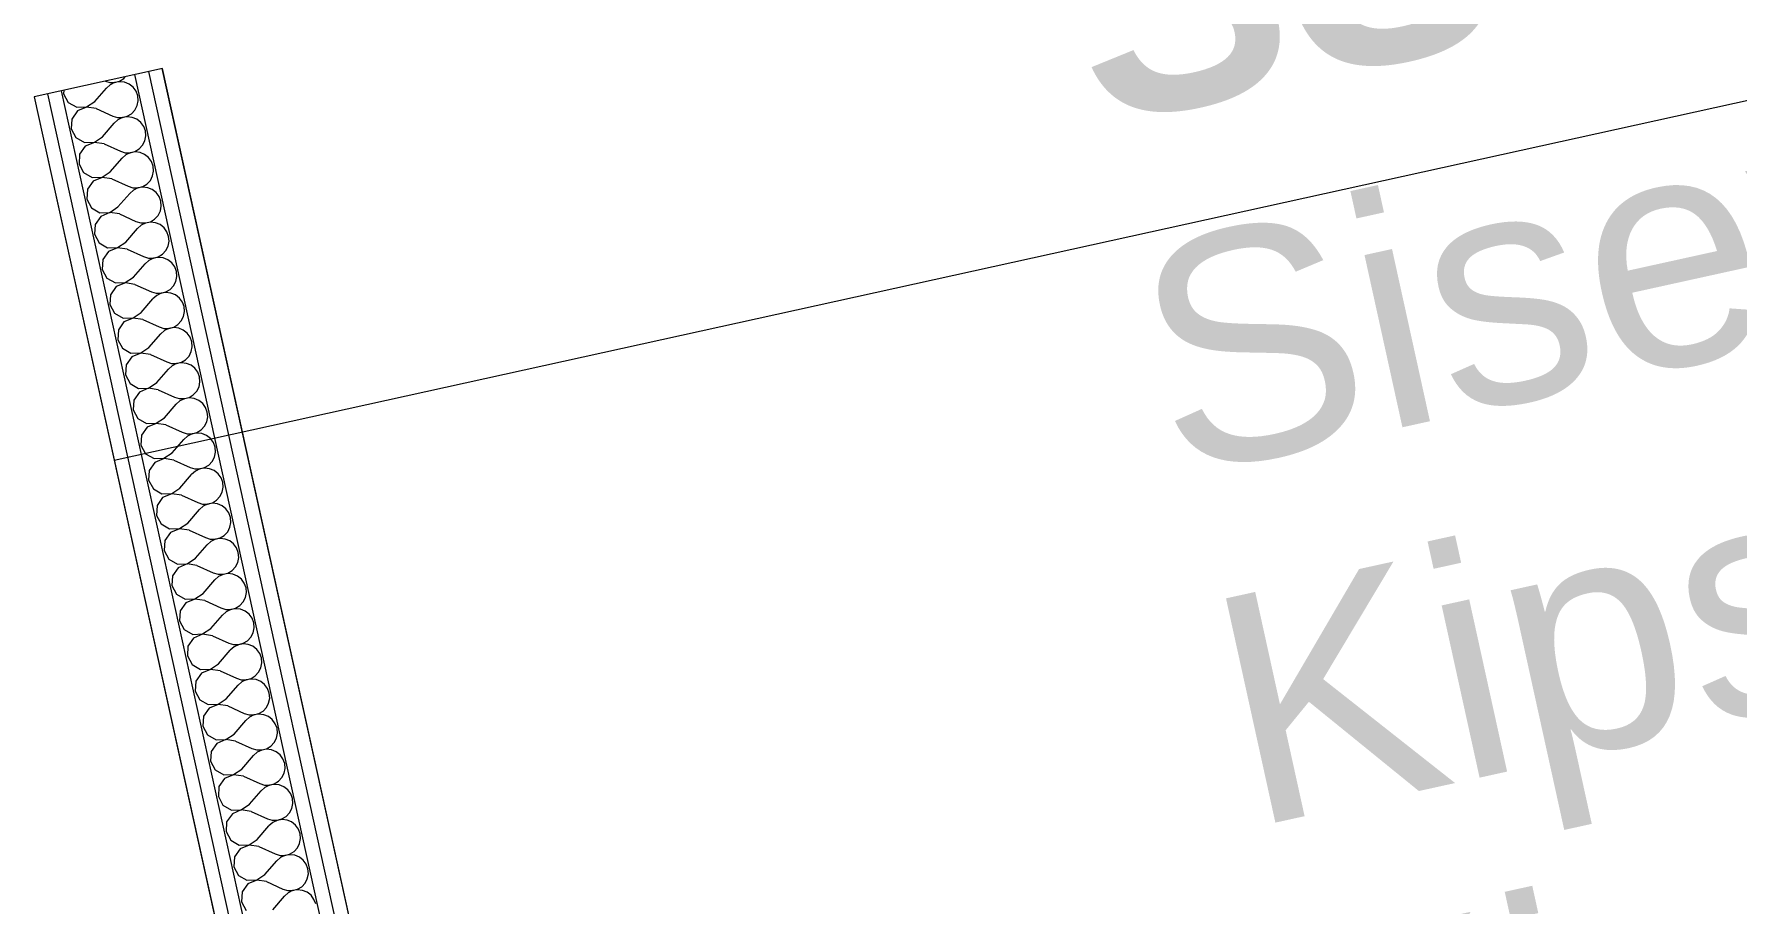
# Model space of a CAD drawing. Header units: millimetres. Extents: x 797631 to 820807, y -100094 to -82576.
# Drawn here: x 810036 to 811519, y -84802 to -84044 of the extents above; entities that cross this region are included whole.
import ezdxf

# ---------------------------------------------------------------- set-up
doc = ezdxf.new("R2010")
doc.units = ezdxf.units.MM
doc.header["$MEASUREMENT"] = 0
doc.layers.add('New_0', color=7, linetype='Continuous')
for name, color, linetype, lineweight in [('New_0_Pen_No__1', 7, 'Continuous', 13), ('New_Annotation - Text_Pen_No__1', 7, 'Continuous', 13), ('New_Shell - Roof_Pen_No__1', 7, 'Continuous', 13)]:
    doc.layers.add(name, color=color, linetype=linetype, lineweight=lineweight)
doc.styles.add('GENERATED_STYLE_2', font='')
doc.styles.get('GENERATED_STYLE_2').set_extended_font_data('Arial', bold=True)

# ---------------------------------------------------------------- blocks, each defined once
blk = doc.blocks.new('*X2')
at = {"layer": 'New_0_Pen_No__1', "color": 7, "linetype": 'Continuous', "lineweight": 13}
for p, q in [((810097.9, -84085.4), (810101.7, -84086.6)), ((810102.1, -84088.6), (810098.9, -84091.5)), ((810101.7, -84086.6), (810106, -84086.6)), ((810106, -84086.7), (810102.1, -84088.6)), ((810106, -84086.6), (810110.2, -84085.5)), ((810110.3, -84086), (810106, -84086.7)), ((810110.2, -84085.5), (810113.9, -84083.3)), ((810114.6, -84086.5), (810110.3, -84086)), ((810113.9, -84083.3), (810115.5, -84081.5)), ((810118.6, -84088.1), (810114.6, -84086.5)), ((810122, -84090.8), (810118.6, -84088.1)), ((810061.7, -84093.4), (810061.5, -84096.5)), ((810061.5, -84096.5), (810065.6, -84104)), ((810065.6, -84104), (810073, -84108.3)), ((810081.5, -84108), (810088.7, -84103.3)), ((810088.7, -84103.3), (810098.9, -84091.5)), ((810124.6, -84094.3), (810122, -84090.8)), ((810126.1, -84098.3), (810124.6, -84094.3)), ((810125.6, -84106.8), (810126.4, -84102.6)), ((810126.4, -84102.6), (810126.1, -84098.3)), ((810068.8, -84118.5), (810068.2, -84127.1)), ((810073.7, -84111.5), (810068.8, -84118.5)), ((810073, -84108.3), (810081.5, -84108)), ((810081.6, -84108.2), (810073.7, -84111.5)), ((810090, -84109.4), (810081.6, -84108.2)), ((810090, -84109.4), (810104.3, -84115.9)), ((810104.3, -84115.9), (810108.4, -84117.2)), ((810108.9, -84119.2), (810105.6, -84122.1)), ((810108.4, -84117.2), (810112.8, -84117.2)), ((810112.8, -84117.3), (810108.9, -84119.2)), ((810112.8, -84117.2), (810116.9, -84116.1)), ((810117, -84116.6), (810112.8, -84117.3)), ((810116.9, -84116.1), (810120.6, -84113.9)), ((810121.3, -84117.1), (810117, -84116.6)), ((810120.6, -84113.9), (810123.6, -84110.7)), ((810125.3, -84118.7), (810121.3, -84117.1)), ((810123.6, -84110.7), (810125.6, -84106.8)), ((810128.8, -84121.4), (810125.3, -84118.7)), ((810068.2, -84127.1), (810072.3, -84134.6)), ((810072.3, -84134.6), (810079.7, -84138.9)), ((810088.3, -84138.6), (810095.4, -84133.9)), ((810095.4, -84133.9), (810105.6, -84122.1)), ((810131.3, -84124.9), (810128.8, -84121.4)), ((810132.8, -84128.9), (810131.3, -84124.9)), ((810132.3, -84137.4), (810133.2, -84133.2)), ((810133.2, -84133.2), (810132.8, -84128.9)), ((810075.5, -84149.1), (810075, -84157.7)), ((810080.4, -84142.1), (810075.5, -84149.1)), ((810079.7, -84138.9), (810088.3, -84138.6)), ((810088.3, -84138.8), (810080.4, -84142.1)), ((810096.8, -84140), (810088.3, -84138.8)), ((810096.8, -84140), (810111, -84146.5)), ((810111, -84146.5), (810115.2, -84147.8)), ((810115.6, -84149.8), (810112.4, -84152.7)), ((810115.2, -84147.8), (810119.5, -84147.8)), ((810119.5, -84147.9), (810115.6, -84149.8)), ((810119.5, -84147.8), (810123.7, -84146.7)), ((810123.8, -84147.2), (810119.5, -84147.9)), ((810123.7, -84146.7), (810127.4, -84144.5)), ((810128.1, -84147.7), (810123.8, -84147.2)), ((810127.4, -84144.5), (810130.3, -84141.3)), ((810132.1, -84149.3), (810128.1, -84147.7)), ((810130.3, -84141.3), (810132.3, -84137.4)), ((810135.5, -84152), (810132.1, -84149.3)), ((810075, -84157.7), (810079, -84165.2)), ((810095, -84169.2), (810102.2, -84164.5)), ((810102.2, -84164.5), (810112.4, -84152.7)), ((810138.1, -84155.5), (810135.5, -84152)), ((810139.6, -84159.5), (810138.1, -84155.5)), ((810139, -84168), (810139.9, -84163.8)), ((810139.9, -84163.8), (810139.6, -84159.5)), ((810079, -84165.2), (810086.5, -84169.5)), ((810087.2, -84172.7), (810082.2, -84179.7)), ((810086.5, -84169.5), (810095, -84169.2)), ((810095, -84169.4), (810087.2, -84172.7)), ((810103.5, -84170.6), (810095, -84169.4)), ((810103.5, -84170.6), (810117.8, -84177.1)), ((810117.8, -84177.1), (810121.9, -84178.4)), ((810121.9, -84178.4), (810126.2, -84178.4)), ((810126.3, -84178.5), (810122.4, -84180.4)), ((810126.2, -84178.4), (810130.4, -84177.3)), ((810130.5, -84177.8), (810126.3, -84178.5)), ((810130.4, -84177.3), (810134.1, -84175.1)), ((810134.8, -84178.3), (810130.5, -84177.8)), ((810134.1, -84175.1), (810137.1, -84171.9)), ((810138.8, -84179.9), (810134.8, -84178.3)), ((810137.1, -84171.9), (810139, -84168)), ((810082.2, -84179.7), (810081.7, -84188.3)), ((810081.7, -84188.3), (810085.8, -84195.8)), ((810108.9, -84195.1), (810119.1, -84183.3)), ((810122.4, -84180.4), (810119.1, -84183.3)), ((810142.2, -84182.6), (810138.8, -84179.9)), ((810144.8, -84186.1), (810142.2, -84182.6)), ((810146.3, -84190.1), (810144.8, -84186.1)), ((810145.8, -84198.6), (810146.6, -84194.4)), ((810146.6, -84194.4), (810146.3, -84190.1)), ((810085.8, -84195.8), (810093.2, -84200.1)), ((810093.9, -84203.3), (810089, -84210.3)), ((810093.2, -84200.1), (810101.8, -84199.8)), ((810101.8, -84200), (810093.9, -84203.3)), ((810101.8, -84199.8), (810108.9, -84195.1)), ((810110.2, -84201.2), (810101.8, -84200)), ((810110.2, -84201.2), (810124.5, -84207.7)), ((810124.5, -84207.7), (810128.7, -84209)), ((810128.7, -84209), (810133, -84209)), ((810133, -84209.1), (810129.1, -84211)), ((810133, -84209), (810137.1, -84207.9)), ((810137.3, -84208.4), (810133, -84209.1)), ((810137.1, -84207.9), (810140.8, -84205.7)), ((810141.6, -84208.9), (810137.3, -84208.4)), ((810140.8, -84205.7), (810143.8, -84202.5)), ((810145.6, -84210.5), (810141.6, -84208.9)), ((810143.8, -84202.5), (810145.8, -84198.6)), ((810089, -84210.3), (810088.5, -84218.9)), ((810088.5, -84218.9), (810092.5, -84226.4)), ((810115.6, -84225.7), (810125.9, -84213.9)), ((810129.1, -84211), (810125.9, -84213.9)), ((810149, -84213.2), (810145.6, -84210.5)), ((810151.5, -84216.7), (810149, -84213.2)), ((810153, -84220.7), (810151.5, -84216.7)), ((810153.4, -84225), (810153, -84220.7)), ((810092.5, -84226.4), (810099.9, -84230.7)), ((810100.6, -84233.9), (810095.7, -84240.9)), ((810099.9, -84230.7), (810108.5, -84230.4)), ((810108.5, -84230.6), (810100.6, -84233.9)), ((810108.5, -84230.4), (810115.6, -84225.7)), ((810117, -84231.8), (810108.5, -84230.6)), ((810117, -84231.8), (810131.2, -84238.3)), ((810131.2, -84238.3), (810135.4, -84239.6)), ((810139.7, -84239.6), (810143.9, -84238.5)), ((810143.9, -84238.5), (810147.6, -84236.3)), ((810147.6, -84236.3), (810150.5, -84233.1)), ((810150.5, -84233.1), (810152.5, -84229.3)), ((810152.5, -84229.3), (810153.4, -84225)), ((810095.7, -84240.9), (810095.2, -84249.5)), ((810095.2, -84249.5), (810099.3, -84257)), ((810122.4, -84256.3), (810132.6, -84244.5)), ((810135.8, -84241.6), (810132.6, -84244.5)), ((810135.4, -84239.6), (810139.7, -84239.6)), ((810139.7, -84239.7), (810135.8, -84241.6)), ((810144, -84239), (810139.7, -84239.7)), ((810148.3, -84239.5), (810144, -84239)), ((810152.3, -84241.1), (810148.3, -84239.5)), ((810155.7, -84243.8), (810152.3, -84241.1)), ((810158.3, -84247.3), (810155.7, -84243.8)), ((810159.8, -84251.3), (810158.3, -84247.3)), ((810160.1, -84255.6), (810159.8, -84251.3)), ((810099.3, -84257), (810106.7, -84261.3)), ((810107.4, -84264.5), (810102.5, -84271.5)), ((810106.7, -84261.3), (810115.2, -84261)), ((810115.3, -84261.2), (810107.4, -84264.5)), ((810115.2, -84261), (810122.4, -84256.3)), ((810123.7, -84262.5), (810115.3, -84261.2)), ((810123.7, -84262.5), (810138, -84268.9)), ((810150.6, -84269.1), (810154.3, -84266.9)), ((810154.3, -84266.9), (810157.3, -84263.7)), ((810157.3, -84263.7), (810159.3, -84259.9)), ((810159.3, -84259.9), (810160.1, -84255.6)), ((810102.5, -84271.5), (810101.9, -84280.1)), ((810101.9, -84280.1), (810106, -84287.6)), ((810129.1, -84286.9), (810139.3, -84275.1)), ((810138, -84268.9), (810142.1, -84270.2)), ((810142.6, -84272.2), (810139.3, -84275.1)), ((810142.1, -84270.2), (810146.5, -84270.2)), ((810146.5, -84270.3), (810142.6, -84272.2)), ((810146.5, -84270.2), (810150.6, -84269.1)), ((810150.7, -84269.6), (810146.5, -84270.3)), ((810155, -84270.1), (810150.7, -84269.6)), ((810159, -84271.7), (810155, -84270.1)), ((810162.5, -84274.4), (810159, -84271.7)), ((810165, -84277.9), (810162.5, -84274.4)), ((810166.5, -84281.9), (810165, -84277.9)), ((810166.8, -84286.2), (810166.5, -84281.9)), ((810106, -84287.6), (810113.4, -84291.9)), ((810114.1, -84295.1), (810109.2, -84302.1)), ((810113.4, -84291.9), (810122, -84291.6)), ((810122, -84291.8), (810114.1, -84295.1)), ((810122, -84291.6), (810129.1, -84286.9)), ((810130.5, -84293.1), (810122, -84291.8)), ((810130.5, -84293.1), (810144.7, -84299.5)), ((810157.4, -84299.7), (810161.1, -84297.5)), ((810161.1, -84297.5), (810164, -84294.3)), ((810164, -84294.3), (810166, -84290.5)), ((810166, -84290.5), (810166.8, -84286.2)), ((810109.2, -84302.1), (810108.7, -84310.7)), ((810108.7, -84310.7), (810112.7, -84318.2)), ((810135.9, -84317.5), (810146.1, -84305.7)), ((810144.7, -84299.5), (810148.9, -84300.8)), ((810149.3, -84302.8), (810146.1, -84305.7)), ((810148.9, -84300.8), (810153.2, -84300.8)), ((810153.2, -84300.9), (810149.3, -84302.8)), ((810153.2, -84300.8), (810157.4, -84299.7)), ((810157.5, -84300.2), (810153.2, -84300.9)), ((810161.8, -84300.7), (810157.5, -84300.2)), ((810165.8, -84302.3), (810161.8, -84300.7)), ((810169.2, -84305), (810165.8, -84302.3)), ((810171.7, -84308.5), (810169.2, -84305)), ((810173.2, -84312.5), (810171.7, -84308.5)), ((810173.6, -84316.8), (810173.2, -84312.5)), ((810112.7, -84318.2), (810120.2, -84322.5)), ((810120.9, -84325.7), (810115.9, -84332.7)), ((810120.2, -84322.5), (810128.7, -84322.2)), ((810128.7, -84322.4), (810120.9, -84325.7)), ((810128.7, -84322.2), (810135.9, -84317.5)), ((810137.2, -84323.7), (810128.7, -84322.4)), ((810137.2, -84323.7), (810151.5, -84330.1)), ((810167.8, -84328.1), (810170.8, -84324.9)), ((810170.8, -84324.9), (810172.7, -84321.1)), ((810172.7, -84321.1), (810173.6, -84316.8)), ((810115.9, -84332.7), (810115.4, -84341.3)), ((810115.4, -84341.3), (810119.5, -84348.8)), ((810142.6, -84348.1), (810152.8, -84336.3)), ((810151.5, -84330.1), (810155.6, -84331.4)), ((810156.1, -84333.4), (810152.8, -84336.3)), ((810155.6, -84331.4), (810159.9, -84331.4)), ((810160, -84331.5), (810156.1, -84333.4)), ((810159.9, -84331.4), (810164.1, -84330.3)), ((810164.2, -84330.8), (810160, -84331.5)), ((810164.1, -84330.3), (810167.8, -84328.1)), ((810168.5, -84331.3), (810164.2, -84330.8)), ((810172.5, -84332.9), (810168.5, -84331.3)), ((810175.9, -84335.6), (810172.5, -84332.9)), ((810178.5, -84339.1), (810175.9, -84335.6)), ((810180, -84343.1), (810178.5, -84339.1)), ((810119.5, -84348.8), (810126.9, -84353.1)), ((810127.6, -84356.3), (810122.7, -84363.3)), ((810126.9, -84353.1), (810135.4, -84352.8)), ((810135.5, -84353), (810127.6, -84356.3)), ((810135.4, -84352.8), (810142.6, -84348.1)), ((810143.9, -84354.3), (810135.5, -84353)), ((810143.9, -84354.3), (810158.2, -84360.7)), ((810174.5, -84358.7), (810177.5, -84355.5)), ((810177.5, -84355.5), (810179.5, -84351.7)), ((810179.5, -84351.7), (810180.3, -84347.4)), ((810180.3, -84347.4), (810180, -84343.1)), ((810122.7, -84363.3), (810122.2, -84371.9)), ((810122.2, -84371.9), (810126.2, -84379.4)), ((810149.3, -84378.7), (810159.6, -84366.9)), ((810158.2, -84360.7), (810162.3, -84362)), ((810162.8, -84364), (810159.6, -84366.9)), ((810162.3, -84362), (810166.7, -84362)), ((810166.7, -84362.1), (810162.8, -84364)), ((810166.7, -84362), (810170.8, -84360.9)), ((810171, -84361.4), (810166.7, -84362.1)), ((810170.8, -84360.9), (810174.5, -84358.7)), ((810175.3, -84361.9), (810171, -84361.4)), ((810179.3, -84363.5), (810175.3, -84361.9)), ((810182.7, -84366.2), (810179.3, -84363.5)), ((810185.2, -84369.7), (810182.7, -84366.2)), ((810186.7, -84373.7), (810185.2, -84369.7)), ((810126.2, -84379.4), (810133.6, -84383.7)), ((810134.3, -84386.9), (810129.4, -84393.9)), ((810133.6, -84383.7), (810142.2, -84383.4)), ((810142.2, -84383.6), (810134.3, -84386.9)), ((810142.2, -84383.4), (810149.3, -84378.7)), ((810150.7, -84384.9), (810142.2, -84383.6)), ((810150.7, -84384.9), (810164.9, -84391.3)), ((810181.3, -84389.3), (810184.2, -84386.1)), ((810184.2, -84386.1), (810186.2, -84382.3)), ((810186.2, -84382.3), (810187.1, -84378)), ((810187.1, -84378), (810186.7, -84373.7)), ((810129.4, -84393.9), (810128.9, -84402.5)), ((810156.1, -84409.3), (810166.3, -84397.5)), ((810164.9, -84391.3), (810169.1, -84392.6)), ((810169.5, -84394.6), (810166.3, -84397.5)), ((810169.1, -84392.6), (810173.4, -84392.6)), ((810173.4, -84392.7), (810169.5, -84394.6)), ((810173.4, -84392.6), (810177.6, -84391.5)), ((810177.7, -84392), (810173.4, -84392.7)), ((810177.6, -84391.5), (810181.3, -84389.3)), ((810182, -84392.5), (810177.7, -84392)), ((810186, -84394.1), (810182, -84392.5)), ((810189.4, -84396.8), (810186, -84394.1)), ((810192, -84400.3), (810189.4, -84396.8)), ((810193.5, -84404.3), (810192, -84400.3)), ((810128.9, -84402.5), (810133, -84410)), ((810133, -84410), (810140.4, -84414.3)), ((810140.4, -84414.3), (810148.9, -84414)), ((810149, -84414.2), (810141.1, -84417.5)), ((810148.9, -84414), (810156.1, -84409.3)), ((810157.4, -84415.5), (810149, -84414.2)), ((810157.4, -84415.5), (810171.7, -84421.9)), ((810188, -84419.9), (810191, -84416.7)), ((810191, -84416.7), (810193, -84412.9)), ((810193, -84412.9), (810193.8, -84408.6)), ((810193.8, -84408.6), (810193.5, -84404.3)), ((810136.1, -84424.5), (810135.6, -84433.1)), ((810141.1, -84417.5), (810136.1, -84424.5)), ((810162.8, -84439.9), (810173, -84428.1)), ((810171.7, -84421.9), (810175.8, -84423.2)), ((810176.3, -84425.2), (810173, -84428.1)), ((810175.8, -84423.2), (810180.1, -84423.2)), ((810180.2, -84423.3), (810176.3, -84425.2)), ((810180.1, -84423.2), (810184.3, -84422.1)), ((810184.4, -84422.6), (810180.2, -84423.3)), ((810184.3, -84422.1), (810188, -84419.9)), ((810188.7, -84423.1), (810184.4, -84422.6)), ((810192.7, -84424.7), (810188.7, -84423.1)), ((810196.1, -84427.4), (810192.7, -84424.7)), ((810198.7, -84430.9), (810196.1, -84427.4)), ((810200.2, -84434.9), (810198.7, -84430.9)), ((810135.6, -84433.1), (810139.7, -84440.6)), ((810139.7, -84440.6), (810147.1, -84444.9)), ((810147.1, -84444.9), (810155.7, -84444.6)), ((810155.7, -84444.8), (810147.8, -84448.1)), ((810155.7, -84444.6), (810162.8, -84439.9)), ((810164.2, -84446.1), (810155.7, -84444.8)), ((810164.2, -84446.1), (810178.4, -84452.5)), ((810197.7, -84447.3), (810199.7, -84443.5)), ((810199.7, -84443.5), (810200.5, -84439.2)), ((810200.5, -84439.2), (810200.2, -84434.9)), ((810142.9, -84455.1), (810142.4, -84463.7)), ((810147.8, -84448.1), (810142.9, -84455.1)), ((810169.6, -84470.5), (810179.8, -84458.7)), ((810178.4, -84452.5), (810182.6, -84453.8)), ((810183, -84455.8), (810179.8, -84458.7)), ((810182.6, -84453.8), (810186.9, -84453.8)), ((810186.9, -84453.9), (810183, -84455.8)), ((810186.9, -84453.8), (810191.1, -84452.7)), ((810191.2, -84453.2), (810186.9, -84453.9)), ((810191.1, -84452.7), (810194.8, -84450.5)), ((810195.5, -84453.7), (810191.2, -84453.2)), ((810194.8, -84450.5), (810197.7, -84447.3)), ((810199.5, -84455.3), (810195.5, -84453.7)), ((810202.9, -84458), (810199.5, -84455.3)), ((810205.4, -84461.5), (810202.9, -84458)), ((810142.4, -84463.7), (810146.4, -84471.2)), ((810146.4, -84471.2), (810153.8, -84475.5)), ((810153.8, -84475.5), (810162.4, -84475.2)), ((810162.4, -84475.4), (810154.6, -84478.7)), ((810162.4, -84475.2), (810169.6, -84470.5)), ((810170.9, -84476.7), (810162.4, -84475.4)), ((810204.5, -84477.9), (810206.4, -84474.1)), ((810206.9, -84465.5), (810205.4, -84461.5)), ((810206.4, -84474.1), (810207.3, -84469.8)), ((810207.3, -84469.8), (810206.9, -84465.5)), ((810149.6, -84485.7), (810149.1, -84494.3)), ((810154.6, -84478.7), (810149.6, -84485.7)), ((810170.9, -84476.7), (810185.2, -84483.1)), ((810176.3, -84501.1), (810186.5, -84489.3)), ((810185.2, -84483.1), (810189.3, -84484.4)), ((810189.8, -84486.4), (810186.5, -84489.3)), ((810189.3, -84484.4), (810193.6, -84484.4)), ((810193.7, -84484.5), (810189.8, -84486.4)), ((810193.6, -84484.4), (810197.8, -84483.3)), ((810197.9, -84483.8), (810193.7, -84484.5)), ((810197.8, -84483.3), (810201.5, -84481.1)), ((810202.2, -84484.3), (810197.9, -84483.8)), ((810201.5, -84481.1), (810204.5, -84477.9)), ((810206.2, -84485.9), (810202.2, -84484.3)), ((810209.6, -84488.6), (810206.2, -84485.9)), ((810212.2, -84492.1), (810209.6, -84488.6)), ((810149.1, -84494.3), (810153.2, -84501.8)), ((810153.2, -84501.8), (810160.6, -84506.1)), ((810160.6, -84506.1), (810169.1, -84505.8)), ((810169.1, -84505.8), (810176.3, -84501.1)), ((810211.2, -84508.5), (810213.2, -84504.7)), ((810213.7, -84496.1), (810212.2, -84492.1)), ((810213.2, -84504.7), (810214, -84500.4)), ((810214, -84500.4), (810213.7, -84496.1)), ((810156.4, -84516.3), (810155.9, -84524.9)), ((810161.3, -84509.3), (810156.4, -84516.3)), ((810169.2, -84506), (810161.3, -84509.3)), ((810177.6, -84507.3), (810169.2, -84506)), ((810177.6, -84507.3), (810191.9, -84513.7)), ((810183, -84531.7), (810193.2, -84519.9)), ((810191.9, -84513.7), (810196, -84515)), ((810196.5, -84517), (810193.2, -84519.9)), ((810196, -84515), (810200.4, -84515)), ((810200.4, -84515.1), (810196.5, -84517)), ((810200.4, -84515), (810204.5, -84513.9)), ((810204.7, -84514.4), (810200.4, -84515.1)), ((810204.5, -84513.9), (810208.2, -84511.7)), ((810209, -84514.9), (810204.7, -84514.4)), ((810208.2, -84511.7), (810211.2, -84508.5)), ((810213, -84516.5), (810209, -84514.9)), ((810216.4, -84519.2), (810213, -84516.5)), ((810218.9, -84522.7), (810216.4, -84519.2)), ((810155.9, -84524.9), (810159.9, -84532.4)), ((810159.9, -84532.4), (810167.3, -84536.7)), ((810175.9, -84536.4), (810183, -84531.7)), ((810217.9, -84539.1), (810219.9, -84535.3)), ((810220.4, -84526.7), (810218.9, -84522.7)), ((810219.9, -84535.3), (810220.8, -84531)), ((810220.8, -84531), (810220.4, -84526.7)), ((810163.1, -84546.9), (810162.6, -84555.5)), ((810168, -84539.9), (810163.1, -84546.9)), ((810167.3, -84536.7), (810175.9, -84536.4)), ((810175.9, -84536.6), (810168, -84539.9)), ((810184.4, -84537.9), (810175.9, -84536.6)), ((810184.4, -84537.9), (810198.6, -84544.3)), ((810198.6, -84544.3), (810202.8, -84545.6)), ((810203.2, -84547.6), (810200, -84550.5)), ((810202.8, -84545.6), (810207.1, -84545.6)), ((810207.1, -84545.7), (810203.2, -84547.6)), ((810207.1, -84545.6), (810211.3, -84544.5)), ((810211.4, -84545), (810207.1, -84545.7)), ((810211.3, -84544.5), (810215, -84542.3)), ((810215.7, -84545.5), (810211.4, -84545)), ((810215, -84542.3), (810217.9, -84539.1)), ((810219.7, -84547.1), (810215.7, -84545.5)), ((810223.1, -84549.8), (810219.7, -84547.1)), ((810225.7, -84553.3), (810223.1, -84549.8)), ((810162.6, -84555.5), (810166.6, -84563)), ((810166.6, -84563), (810174.1, -84567.3)), ((810182.6, -84567), (810189.8, -84562.3)), ((810189.8, -84562.3), (810200, -84550.5)), ((810227.2, -84557.3), (810225.7, -84553.3)), ((810226.6, -84565.9), (810227.5, -84561.6)), ((810227.5, -84561.6), (810227.2, -84557.3)), ((810169.8, -84577.5), (810169.3, -84586.1)), ((810174.8, -84570.5), (810169.8, -84577.5)), ((810174.1, -84567.3), (810182.6, -84567)), ((810182.6, -84567.2), (810174.8, -84570.5)), ((810191.1, -84568.5), (810182.6, -84567.2)), ((810191.1, -84568.5), (810205.4, -84574.9)), ((810205.4, -84574.9), (810209.5, -84576.2)), ((810210, -84578.2), (810206.7, -84581.1)), ((810209.5, -84576.2), (810213.8, -84576.2)), ((810213.9, -84576.3), (810210, -84578.2)), ((810213.8, -84576.2), (810218, -84575.1)), ((810218.1, -84575.6), (810213.9, -84576.3)), ((810218, -84575.1), (810221.7, -84572.9)), ((810222.4, -84576.1), (810218.1, -84575.6)), ((810221.7, -84572.9), (810224.7, -84569.7)), ((810226.4, -84577.7), (810222.4, -84576.1)), ((810224.7, -84569.7), (810226.6, -84565.9)), ((810229.8, -84580.4), (810226.4, -84577.7)), ((810169.3, -84586.1), (810173.4, -84593.6)), ((810173.4, -84593.6), (810180.8, -84597.9)), ((810189.4, -84597.6), (810196.5, -84592.9)), ((810196.5, -84592.9), (810206.7, -84581.1)), ((810232.4, -84583.9), (810229.8, -84580.4)), ((810233.9, -84587.9), (810232.4, -84583.9)), ((810233.4, -84596.5), (810234.2, -84592.2)), ((810234.2, -84592.2), (810233.9, -84587.9)), ((810176.6, -84608.1), (810176.1, -84616.7)), ((810181.5, -84601.1), (810176.6, -84608.1)), ((810180.8, -84597.9), (810189.4, -84597.6)), ((810189.4, -84597.8), (810181.5, -84601.1)), ((810197.9, -84599.1), (810189.4, -84597.8)), ((810197.9, -84599.1), (810212.1, -84605.5)), ((810212.1, -84605.5), (810216.3, -84606.8)), ((810216.7, -84608.8), (810213.5, -84611.7)), ((810216.3, -84606.8), (810220.6, -84606.8)), ((810220.6, -84606.9), (810216.7, -84608.8)), ((810220.6, -84606.8), (810224.8, -84605.7)), ((810224.9, -84606.2), (810220.6, -84606.9)), ((810224.8, -84605.7), (810228.5, -84603.5)), ((810229.2, -84606.7), (810224.9, -84606.2)), ((810228.5, -84603.5), (810231.4, -84600.3)), ((810233.2, -84608.3), (810229.2, -84606.7)), ((810231.4, -84600.3), (810233.4, -84596.5)), ((810236.6, -84611), (810233.2, -84608.3)), ((810176.1, -84616.7), (810180.1, -84624.2)), ((810180.1, -84624.2), (810187.5, -84628.5)), ((810196.1, -84628.2), (810203.2, -84623.5)), ((810203.2, -84623.5), (810213.5, -84611.7)), ((810239.1, -84614.5), (810236.6, -84611)), ((810240.6, -84618.5), (810239.1, -84614.5)), ((810240.1, -84627.1), (810241, -84622.8)), ((810241, -84622.8), (810240.6, -84618.5)), ((810183.3, -84638.7), (810182.8, -84647.3)), ((810188.3, -84631.7), (810183.3, -84638.7)), ((810187.5, -84628.5), (810196.1, -84628.2)), ((810196.1, -84628.4), (810188.3, -84631.7)), ((810204.6, -84629.7), (810196.1, -84628.4)), ((810204.6, -84629.7), (810218.9, -84636.1)), ((810218.9, -84636.1), (810223, -84637.4)), ((810223.4, -84639.4), (810220.2, -84642.3)), ((810223, -84637.4), (810227.3, -84637.4)), ((810227.3, -84637.5), (810223.4, -84639.4)), ((810227.3, -84637.4), (810231.5, -84636.3)), ((810231.6, -84636.8), (810227.3, -84637.5)), ((810231.5, -84636.3), (810235.2, -84634.1)), ((810235.9, -84637.3), (810231.6, -84636.8)), ((810235.2, -84634.1), (810238.1, -84630.9)), ((810239.9, -84638.9), (810235.9, -84637.3)), ((810238.1, -84630.9), (810240.1, -84627.1)), ((810243.3, -84641.6), (810239.9, -84638.9)), ((810182.8, -84647.3), (810186.9, -84654.8)), ((810202.8, -84658.8), (810210, -84654.1)), ((810210, -84654.1), (810220.2, -84642.3)), ((810245.9, -84645.1), (810243.3, -84641.6)), ((810247.4, -84649.1), (810245.9, -84645.1)), ((810246.9, -84657.7), (810247.7, -84653.4)), ((810247.7, -84653.4), (810247.4, -84649.1)), ((810186.9, -84654.8), (810194.3, -84659.1)), ((810195, -84662.3), (810190.1, -84669.3)), ((810194.3, -84659.1), (810202.8, -84658.8)), ((810202.9, -84659), (810195, -84662.3)), ((810211.3, -84660.3), (810202.9, -84659)), ((810211.3, -84660.3), (810225.6, -84666.7)), ((810225.6, -84666.7), (810229.7, -84668)), ((810229.7, -84668), (810234.1, -84668)), ((810234.1, -84668.1), (810230.2, -84670)), ((810234.1, -84668), (810238.2, -84666.9)), ((810238.3, -84667.4), (810234.1, -84668.1)), ((810238.2, -84666.9), (810241.9, -84664.7)), ((810242.6, -84667.9), (810238.3, -84667.4)), ((810241.9, -84664.7), (810244.9, -84661.5)), ((810246.7, -84669.5), (810242.6, -84667.9)), ((810244.9, -84661.5), (810246.9, -84657.7)), ((810190.1, -84669.3), (810189.5, -84677.9)), ((810189.5, -84677.9), (810193.6, -84685.4)), ((810216.7, -84684.7), (810226.9, -84672.9)), ((810230.2, -84670), (810226.9, -84672.9)), ((810250.1, -84672.2), (810246.7, -84669.5)), ((810252.6, -84675.7), (810250.1, -84672.2)), ((810254.1, -84679.7), (810252.6, -84675.7)), ((810254.5, -84684), (810254.1, -84679.7)), ((810193.6, -84685.4), (810201, -84689.7)), ((810201.7, -84692.9), (810196.8, -84699.9)), ((810201, -84689.7), (810209.6, -84689.4)), ((810209.6, -84689.6), (810201.7, -84692.9)), ((810209.6, -84689.4), (810216.7, -84684.7)), ((810218.1, -84690.9), (810209.6, -84689.6)), ((810218.1, -84690.9), (810232.3, -84697.3)), ((810232.3, -84697.3), (810236.5, -84698.6)), ((810236.5, -84698.6), (810240.8, -84698.6)), ((810240.8, -84698.7), (810236.9, -84700.6)), ((810240.8, -84698.6), (810245, -84697.5)), ((810245.1, -84698), (810240.8, -84698.7)), ((810245, -84697.5), (810248.7, -84695.3)), ((810249.4, -84698.5), (810245.1, -84698)), ((810248.7, -84695.3), (810251.6, -84692.1)), ((810253.4, -84700.1), (810249.4, -84698.5)), ((810251.6, -84692.1), (810253.6, -84688.3)), ((810253.6, -84688.3), (810254.5, -84684)), ((810196.8, -84699.9), (810196.3, -84708.5)), ((810196.3, -84708.5), (810200.3, -84716)), ((810223.5, -84715.3), (810233.7, -84703.5)), ((810236.9, -84700.6), (810233.7, -84703.5)), ((810256.8, -84702.8), (810253.4, -84700.1)), ((810259.4, -84706.3), (810256.8, -84702.8)), ((810260.9, -84710.3), (810259.4, -84706.3)), ((810261.2, -84714.6), (810260.9, -84710.3)), ((810200.3, -84716), (810207.8, -84720.3)), ((810208.5, -84723.5), (810203.5, -84730.5)), ((810207.8, -84720.3), (810216.3, -84720)), ((810216.3, -84720.2), (810208.5, -84723.5)), ((810216.3, -84720), (810223.5, -84715.3)), ((810224.8, -84721.5), (810216.3, -84720.2)), ((810224.8, -84721.5), (810239.1, -84727.9)), ((810239.1, -84727.9), (810243.2, -84729.2)), ((810247.5, -84729.2), (810251.7, -84728.1)), ((810251.7, -84728.1), (810255.4, -84725.9)), ((810255.4, -84725.9), (810258.4, -84722.7)), ((810258.4, -84722.7), (810260.3, -84718.9)), ((810260.3, -84718.9), (810261.2, -84714.6)), ((810203.5, -84730.5), (810203, -84739.1)), ((810203, -84739.1), (810207.1, -84746.6)), ((810230.2, -84745.9), (810240.4, -84734.1)), ((810243.7, -84731.2), (810240.4, -84734.1)), ((810243.2, -84729.2), (810247.5, -84729.2)), ((810247.6, -84729.3), (810243.7, -84731.2)), ((810251.8, -84728.6), (810247.6, -84729.3)), ((810256.1, -84729.1), (810251.8, -84728.6)), ((810260.1, -84730.7), (810256.1, -84729.1)), ((810263.5, -84733.4), (810260.1, -84730.7)), ((810266.1, -84736.9), (810263.5, -84733.4)), ((810267.6, -84740.9), (810266.1, -84736.9)), ((810267.9, -84745.2), (810267.6, -84740.9)), ((810207.1, -84746.6), (810214.5, -84750.9)), ((810215.2, -84754.1), (810210.3, -84761.1)), ((810214.5, -84750.9), (810223.1, -84750.6)), ((810223.1, -84750.8), (810215.2, -84754.1)), ((810223.1, -84750.6), (810230.2, -84745.9)), ((810231.6, -84752.1), (810223.1, -84750.8)), ((810231.6, -84752.1), (810245.8, -84758.5)), ((810258.4, -84758.7), (810262.2, -84756.5)), ((810262.2, -84756.5), (810265.1, -84753.3)), ((810265.1, -84753.3), (810267.1, -84749.5)), ((810267.1, -84749.5), (810267.9, -84745.2)), ((810210.3, -84761.1), (810209.8, -84769.7)), ((810209.8, -84769.7), (810213.8, -84777.2)), ((810236.9, -84776.5), (810247.2, -84764.7)), ((810245.8, -84758.5), (810250, -84759.8)), ((810250.4, -84761.8), (810247.2, -84764.7)), ((810250, -84759.8), (810254.3, -84759.8)), ((810254.3, -84759.9), (810250.4, -84761.8)), ((810254.3, -84759.8), (810258.4, -84758.7)), ((810258.6, -84759.2), (810254.3, -84759.9)), ((810262.9, -84759.7), (810258.6, -84759.2)), ((810266.9, -84761.3), (810262.9, -84759.7)), ((810270.3, -84764), (810266.9, -84761.3)), ((810272.8, -84767.5), (810270.3, -84764)), ((810274.3, -84771.5), (810272.8, -84767.5)), ((810274.7, -84775.8), (810274.3, -84771.5)), ((810213.8, -84777.2), (810221.2, -84781.5)), ((810221.9, -84784.7), (810217, -84791.7)), ((810221.2, -84781.5), (810229.8, -84781.2)), ((810229.8, -84781.4), (810221.9, -84784.7)), ((810229.8, -84781.2), (810236.9, -84776.5)), ((810238.3, -84782.7), (810229.8, -84781.4)), ((810238.3, -84782.7), (810252.6, -84789.1)), ((810265.2, -84789.3), (810268.9, -84787.1)), ((810268.9, -84787.1), (810271.8, -84783.9)), ((810271.8, -84783.9), (810273.8, -84780.1)), ((810273.8, -84780.1), (810274.7, -84775.8)), ((810217, -84791.7), (810216.5, -84800.3)), ((810216.5, -84800.3), (810220.6, -84807.8)), ((810243.7, -84807.1), (810253.9, -84795.3)), ((810252.6, -84789.1), (810256.7, -84790.4)), ((810257.1, -84792.4), (810253.9, -84795.3)), ((810256.7, -84790.4), (810261, -84790.4)), ((810261, -84790.5), (810257.1, -84792.4)), ((810261, -84790.4), (810265.2, -84789.3)), ((810265.3, -84789.8), (810261, -84790.5)), ((810269.6, -84790.3), (810265.3, -84789.8)), ((810273.6, -84791.9), (810269.6, -84790.3)), ((810277, -84794.6), (810273.6, -84791.9)), ((810279.6, -84798.1), (810277, -84794.6)), ((810281.1, -84802.1), (810279.6, -84798.1))]:
    blk.add_line(p, q, dxfattribs=at)

msp = doc.modelspace()

# ---------------------------------------------------------------- linework, layer by layer
at = {"layer": 'New_0_Pen_No__1', "color": 7, "linetype": 'Continuous', "lineweight": 13}
for p, q in [((810470.1, -85539.4), (810147.5, -84074.5)), ((810446.2, -85544.6), (810123.6, -84079.8)), ((810458.4, -85542), (810135.8, -84077.1)), ((810035.9, -84099.1), (810358.5, -85564)), ((810047.6, -84096.5), (810370.2, -85561.4)), ((810059.3, -84093.9), (810381.9, -85558.8))]:
    msp.add_line(p, q, dxfattribs=at)
at = {"layer": 'New_0_Pen_No__1', "color": 7, "linetype": 'Continuous', "lineweight": 13, "flags": 128}
for points in [[(810147.6, -84074.5), (810035.8, -84099.1)], [(810470.2, -85539.4), (810147.6, -84074.5)], [(810035.8, -84099.1), (810358.4, -85564)]]:
    msp.add_lwpolyline(points, dxfattribs=at)
at = {"layer": 'New_Shell - Roof_Pen_No__1', "color": 7, "linetype": 'Continuous', "lineweight": 13}
msp.add_line((814358.4, -83479.2), (810105.5, -84415.8), dxfattribs=at)

# ---------------------------------------------------------------- block references
at = {"layer": 'New_0', "color": 7, "lineweight": 35}
msp.add_blockref('*X2', (0, 0), dxfattribs=at)

# ---------------------------------------------------------------- texts
at = {"layer": 'New_Annotation - Text_Pen_No__1', "color": 7, "linetype": 'Continuous', "lineweight": 13, "insert": (810917.1, -83930.6), "char_height": 200, "attachment_point": 1, "rotation": 12.42, "line_spacing_factor": 0.93719, "style": 'GENERATED_STYLE_2'}
msp.add_mtext('\\A1;{\\pql;\\fArial|b1|i0|c0|p34;SS-01 Metallkarkass sisesein\\P\\pql;\\fArial|b0|i0|c0|p34;Siseviimistlus vastavalt SA osale^I\\P\\pql;\\fArial|b0|i0|c0|p34;Kipsplaat vastavalt ruumi nõuetele\\fArial|b0|i0|c0|p34; \\fArial|b0|i0|c0|p34;12,5 mm\\P\\pql;\\fArial|b0|i0|c0|p34;Kipsplaat vastavalt ruumi nõuetele\\fArial|b0|i0|c0|p34; \\fArial|b0|i0|c0|p34;12,5 mm\\P\\pql;\\fArial|b0|i0|c0|p34;Metallkarkass,s. 600mm vahel mineraalvill\\fArial|b0|i0|c0|p34; \\fArial|b0|i0|c0|p34;66 mm\\P\\pql;\\fArial|b0|i0|c0|p34;Kipsplaat vastavalt ruumi nõuetele\\fArial|b0|i0|c0|p34; \\fArial|b0|i0|c0|p34;12,5 mm\\P\\pql;\\fArial|b0|i0|c0|p34;Kipsplaat vastavalt ruumi nõuetele\\fArial|b0|i0|c0|p34; \\fArial|b0|i0|c0|p34;12,5 mm\\P\\pql;\\fArial|b0|i0|c0|p34;Sauna voodrilaud vastavalt SA osale^I}', dxfattribs=at)

doc.saveas('drawing.dxf')
